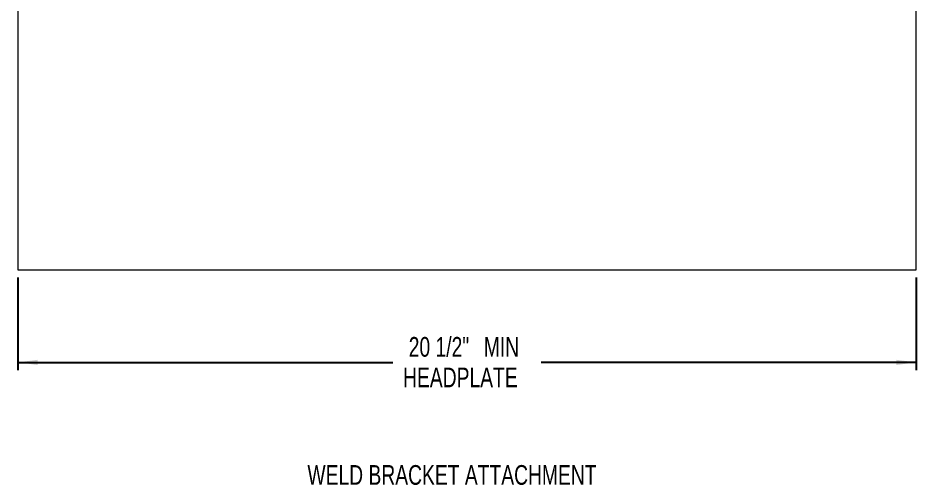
# Model space of a CAD drawing. Header units: inches. Extents: x 22.7 to 32.8, y 7.5 to 17.7.
# Drawn here: x 25.97 to 32.81, y 7.52 to 11.08 of the extents above; entities that cross this region are included whole.
import ezdxf

# ---------------------------------------------------------------- set-up
doc = ezdxf.new("R2010")
doc.units = ezdxf.units.IN
doc.header["$MEASUREMENT"] = 0
doc.layers.add('DIM', color=1, linetype='Continuous')
doc.styles.add('SLDTEXTSTYLE0', font='ARIAL.TTF', dxfattribs={"width": 0.7})
doc.dimstyles.new('SLDDIMSTYLE0', dxfattribs={"dimtxt": 0.15, "dimasz": 0.15, "dimexe": 0, "dimexo": 0.0625, "dimgap": 0.0375, "dimtad": 0, "dimtih": 1, "dimtoh": 1, "dimdec": 3, "dimlfac": 3, "dimrnd": 1e-09, "dimzin": 12, "dimdsep": 46, "dimtxsty": 'SLDTEXTSTYLE0', "dimsah": 1, "dimcen": 0.09, "dimadec": 0, "dimazin": 0, "dimtfac": 1, "dimtdec": 3, "dimtofl": 0, "dimtmove": 0, "dimatfit": 3, "dimfxl": 0, "dimtolj": 1, "dimtzin": 12, "dimarcsym": 0})

# ---------------------------------------------------------------- blocks, each defined once
blk = doc.blocks.new('*D9')
at = {"layer": 'DIM'}
for p, q in [((25.9739, 9.0992), (25.9739, 8.3929)), ((32.8072, 9.0992), (32.8072, 8.3929)), ((25.9739, 8.4529), (28.8259, 8.4529)), ((32.8072, 8.4529), (29.9552, 8.4529))]:
    blk.add_line(p, q, dxfattribs=at)
for points in [[(25.9739, 8.4529), (26.1239, 8.4329), (26.1239, 8.4729)], [(32.8072, 8.4529), (32.6572, 8.4729), (32.6572, 8.4329)]]:
    blk.add_solid(points, dxfattribs=at)
at = {"layer": 'DIM', "char_height": 0.15, "attachment_point": 1, "style": 'SLDTEXTSTYLE0'}
for s, insert in [('20 1/2"', (28.9472, 8.6463)), (' MIN', (29.4772, 8.6463)), ('HEADPLATE', (28.904, 8.4131))]:
    blk.add_mtext(s, dxfattribs=dict(at, insert=insert))

msp = doc.modelspace()

# ---------------------------------------------------------------- linework, layer by layer
at = {"color": 7, "linetype": 'Continuous', "lineweight": 15}
for p, q in [((32.80722, 9.15918), (32.80722, 16.49251)), ((25.97389, 14.74251), (25.97389, 9.15918)), ((25.97389, 9.15918), (32.80722, 9.15918))]:
    msp.add_line(p, q, dxfattribs=at)

# ---------------------------------------------------------------- texts
at = {"layer": 'DIM', "insert": (28.1763, 7.67043), "char_height": 0.15, "attachment_point": 1, "style": 'SLDTEXTSTYLE0'}
msp.add_mtext('WELD BRACKET ATTACHMENT', dxfattribs=at)

# ---------------------------------------------------------------- dimensions: what is measured, and where the dimension line sits
at = {"layer": 'DIM'}
dim = msp.add_linear_dim(base=(32.80722, 8.45291), p1=(25.97389, 9.15918), p2=(32.80722, 9.15918), text='<> MIN\\PHEADPLATE', dimstyle='SLDDIMSTYLE0', dxfattribs=at)
dim.commit()
dim.dimension.update_dxf_attribs({"geometry": '*D9', "text_midpoint": (29.39055, 8.45291)})

doc.saveas('drawing.dxf')
